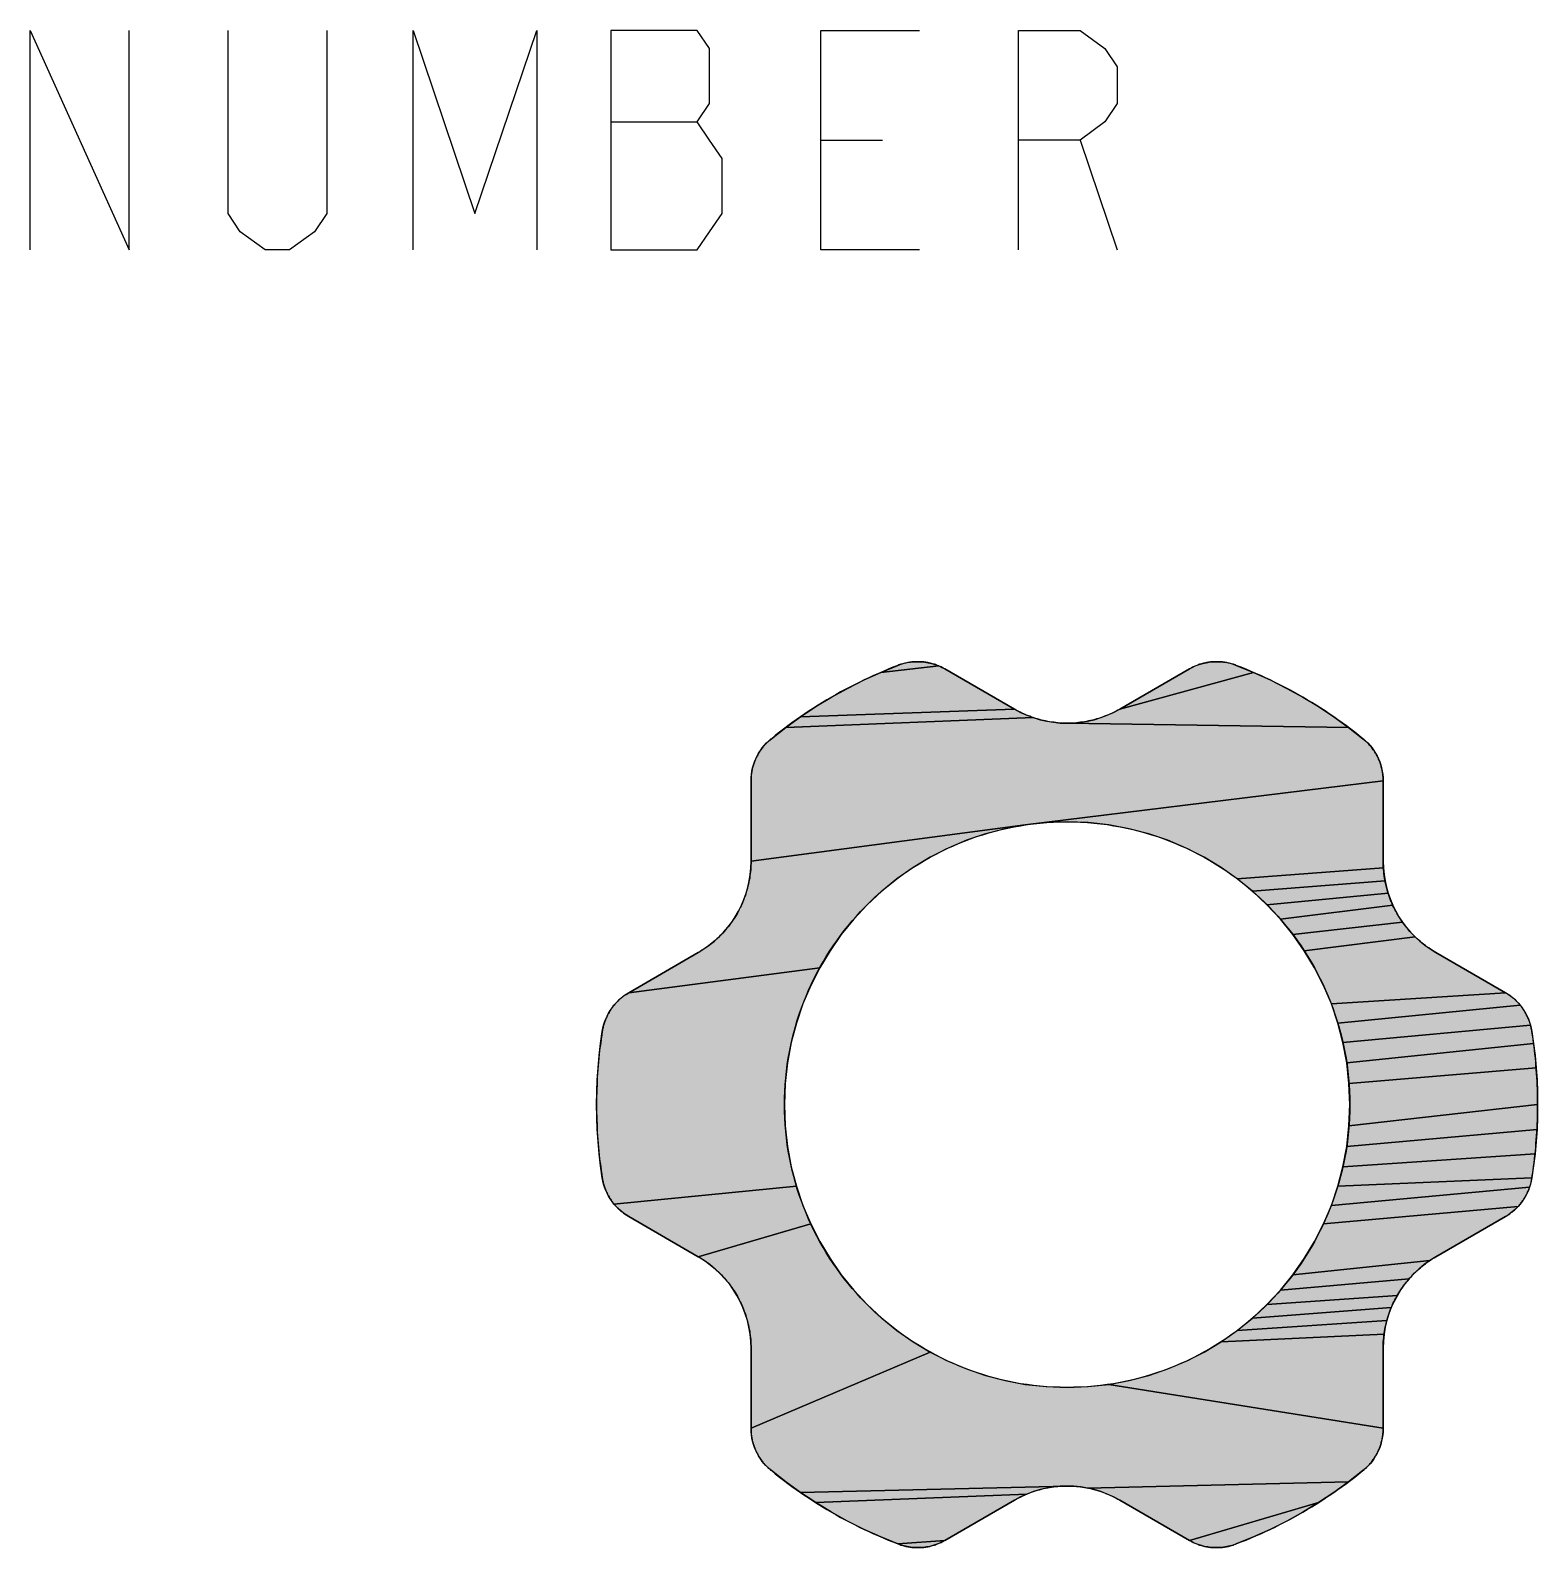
# Model space of a CAD drawing. Header units: millimetres. Extents: x 0 to 297, y 0 to 210.
# Drawn here: x 212.66 to 222.96, y 48.39 to 58.75 of the extents above; entities that cross this region are included whole.
import ezdxf

# ---------------------------------------------------------------- set-up
doc = ezdxf.new("R2010")
doc.units = ezdxf.units.MM
doc.header["$LTSCALE"] = 16.335
doc.layers.get('0').update_dxf_attribs({"linetype": 'CONTINUOUS'})

msp = doc.modelspace()

# ---------------------------------------------------------------- hatches: boundary and pattern name
at = {"linetype": 'CONTINUOUS'}
for points in [[(218.91, 54.389), (219.386, 54.114), (217.924, 54.062), (218.029, 54.131), (218.136, 54.196), (218.245, 54.256), (218.358, 54.313), (218.473, 54.365), (218.87, 54.409), (218.89, 54.399)], [(218.698, 54.437), (218.72, 54.438), (218.742, 54.438), (218.763, 54.436), (218.785, 54.433), (218.807, 54.429), (218.828, 54.424), (218.849, 54.417), (218.87, 54.409), (218.473, 54.365), (218.59, 54.413), (218.611, 54.421), (218.632, 54.427), (218.654, 54.432), (218.676, 54.435)], [(220.771, 54.438), (220.793, 54.437), (220.815, 54.435), (220.837, 54.432), (220.859, 54.427), (220.88, 54.421), (220.901, 54.413), (221.019, 54.365), (220.105, 54.114), (220.582, 54.389), (220.601, 54.399), (220.621, 54.409), (220.642, 54.417), (220.663, 54.424), (220.684, 54.429), (220.706, 54.433), (220.728, 54.436), (220.75, 54.438)], [(221.463, 54.131), (221.567, 54.062), (221.668, 53.989), (219.746, 54.018), (219.792, 54.019), (219.839, 54.024), (219.885, 54.031), (219.93, 54.042), (219.975, 54.056), (220.02, 54.072), (220.063, 54.092), (220.105, 54.114), (221.019, 54.365), (221.133, 54.313), (221.246, 54.256), (221.355, 54.196)], [(219.471, 54.072), (219.516, 54.056), (217.823, 53.989), (217.924, 54.062), (219.386, 54.114), (219.428, 54.092)], [(219.746, 54.018), (221.668, 53.989), (221.767, 53.912), (221.784, 53.898), (221.8, 53.883), (221.815, 53.866), (221.829, 53.849), (221.841, 53.831), (221.853, 53.813), (221.864, 53.794), (221.873, 53.774), (221.882, 53.754), (221.889, 53.733), (221.894, 53.712), (221.899, 53.69), (221.902, 53.668), (221.904, 53.646), (221.905, 53.624), (219.46, 53.323), (217.586, 53.075), (217.586, 53.624), (217.587, 53.646), (217.589, 53.668), (217.592, 53.69), (217.597, 53.712), (217.602, 53.733), (217.61, 53.754), (217.618, 53.774), (217.627, 53.794), (217.638, 53.813), (217.65, 53.831), (217.663, 53.849), (217.677, 53.866), (217.692, 53.883), (217.708, 53.898), (217.725, 53.912), (217.823, 53.989), (219.516, 54.056), (219.561, 54.042), (219.606, 54.031), (219.653, 54.024), (219.699, 54.019)], [(219.746, 53.344), (219.602, 53.339), (219.46, 53.323), (221.905, 53.624), (221.905, 53.075), (221.907, 53.03), (220.908, 52.955), (220.797, 53.033), (220.681, 53.103), (220.56, 53.165), (220.434, 53.218), (220.303, 53.262), (220.169, 53.297), (220.031, 53.323), (219.89, 53.339)], [(218.81, 53.103), (218.694, 53.033), (218.583, 52.955), (218.479, 52.87), (218.38, 52.778), (218.288, 52.68), (218.203, 52.575), (218.126, 52.464), (218.056, 52.348), (216.751, 52.177), (217.226, 52.452), (217.264, 52.476), (217.301, 52.502), (217.336, 52.53), (217.368, 52.559), (217.399, 52.591), (217.428, 52.625), (217.454, 52.66), (217.478, 52.696), (217.5, 52.734), (217.52, 52.774), (217.537, 52.814), (217.552, 52.856), (217.564, 52.898), (217.573, 52.941), (217.58, 52.985), (217.585, 53.03), (217.586, 53.075), (219.46, 53.323), (219.322, 53.297), (219.188, 53.262), (219.058, 53.218), (218.932, 53.165)], [(221.911, 52.985), (221.918, 52.941), (221.013, 52.87), (220.908, 52.955), (221.907, 53.03)], [(221.927, 52.898), (221.939, 52.856), (221.111, 52.778), (221.013, 52.87), (221.918, 52.941)], [(221.954, 52.814), (221.971, 52.774), (221.203, 52.68), (221.111, 52.778), (221.939, 52.856)], [(222.013, 52.696), (222.037, 52.66), (221.288, 52.575), (221.203, 52.68), (221.971, 52.774), (221.991, 52.734)], [(222.092, 52.591), (222.123, 52.559), (221.366, 52.464), (221.288, 52.575), (222.037, 52.66), (222.063, 52.625)], [(222.227, 52.476), (222.265, 52.452), (222.741, 52.177), (221.551, 52.101), (221.497, 52.227), (221.436, 52.348), (221.366, 52.464), (222.123, 52.559), (222.155, 52.53), (222.19, 52.502)], [(217.994, 52.227), (217.941, 52.101), (217.896, 51.97), (217.861, 51.836), (217.835, 51.698), (217.82, 51.557), (217.814, 51.413), (217.82, 51.269), (217.835, 51.127), (217.861, 50.989), (217.896, 50.855), (216.65, 50.734), (216.637, 50.751), (216.624, 50.769), (216.613, 50.788), (216.603, 50.807), (216.594, 50.827), (216.586, 50.848), (216.579, 50.869), (216.574, 50.891), (216.57, 50.913), (216.558, 50.995), (216.548, 51.077), (216.541, 51.16), (216.535, 51.244), (216.532, 51.328), (216.531, 51.413), (216.532, 51.497), (216.535, 51.582), (216.541, 51.665), (216.548, 51.748), (216.558, 51.831), (216.57, 51.913), (216.574, 51.935), (216.579, 51.956), (216.586, 51.977), (216.594, 51.998), (216.603, 52.018), (216.613, 52.037), (216.624, 52.056), (216.637, 52.074), (216.65, 52.092), (216.664, 52.108), (216.68, 52.124), (216.696, 52.139), (216.713, 52.153), (216.732, 52.165), (216.751, 52.177), (218.056, 52.348)], [(222.827, 52.108), (222.841, 52.092), (221.595, 51.97), (221.551, 52.101), (222.741, 52.177), (222.76, 52.165), (222.778, 52.153), (222.795, 52.139), (222.812, 52.124)], [(222.905, 51.977), (222.912, 51.956), (221.63, 51.836), (221.595, 51.97), (222.841, 52.092), (222.855, 52.074), (222.867, 52.056), (222.878, 52.037), (222.888, 52.018), (222.897, 51.998)], [(222.921, 51.913), (222.933, 51.831), (221.656, 51.698), (221.63, 51.836), (222.912, 51.956), (222.917, 51.935)], [(222.943, 51.748), (222.95, 51.665), (221.671, 51.557), (221.656, 51.698), (222.933, 51.831)], [(222.956, 51.582), (222.959, 51.497), (222.96, 51.413), (221.671, 51.269), (221.677, 51.413), (221.671, 51.557), (222.95, 51.665)], [(222.959, 51.328), (222.956, 51.244), (221.656, 51.127), (221.671, 51.269), (222.96, 51.413)], [(222.95, 51.16), (222.943, 51.077), (221.63, 50.989), (221.656, 51.127), (222.956, 51.244)], [(222.933, 50.995), (222.921, 50.913), (221.595, 50.855), (221.63, 50.989), (222.943, 51.077)], [(222.912, 50.869), (222.905, 50.848), (221.551, 50.725), (221.595, 50.855), (222.921, 50.913), (222.917, 50.891)], [(217.896, 50.855), (217.941, 50.725), (217.994, 50.599), (217.226, 50.374), (216.751, 50.648), (216.732, 50.66), (216.713, 50.673), (216.696, 50.687), (216.68, 50.701), (216.664, 50.717), (216.65, 50.734)], [(222.841, 50.734), (222.827, 50.717), (221.497, 50.599), (221.551, 50.725), (222.905, 50.848), (222.897, 50.827), (222.888, 50.807), (222.878, 50.788), (222.867, 50.769), (222.855, 50.751)], [(222.741, 50.648), (222.265, 50.374), (222.224, 50.348), (221.288, 50.25), (221.366, 50.361), (221.436, 50.477), (221.497, 50.599), (222.827, 50.717), (222.812, 50.701), (222.795, 50.687), (222.778, 50.673), (222.76, 50.66)], [(218.056, 50.477), (218.126, 50.361), (218.203, 50.25), (218.288, 50.146), (218.38, 50.047), (218.479, 49.955), (218.583, 49.87), (218.694, 49.793), (218.81, 49.723), (217.586, 49.202), (217.586, 49.75), (217.584, 49.798), (217.58, 49.846), (217.572, 49.892), (217.561, 49.938), (217.547, 49.983), (217.531, 50.027), (217.511, 50.069), (217.489, 50.11), (217.465, 50.15), (217.438, 50.188), (217.408, 50.224), (217.376, 50.258), (217.342, 50.29), (217.305, 50.321), (217.267, 50.348), (217.226, 50.374), (217.994, 50.599)], [(222.115, 50.258), (222.083, 50.224), (221.203, 50.146), (221.288, 50.25), (222.224, 50.348), (222.186, 50.321), (222.149, 50.29)], [(222.026, 50.15), (222.002, 50.11), (221.111, 50.047), (221.203, 50.146), (222.083, 50.224), (222.053, 50.188)], [(221.98, 50.069), (221.96, 50.027), (221.013, 49.955), (221.111, 50.047), (222.002, 50.11)], [(221.944, 49.983), (221.93, 49.938), (220.908, 49.87), (221.013, 49.955), (221.96, 50.027)], [(221.919, 49.892), (221.911, 49.846), (220.797, 49.793), (220.908, 49.87), (221.93, 49.938)], [(221.907, 49.798), (221.905, 49.75), (221.905, 49.202), (220.031, 49.502), (220.169, 49.528), (220.303, 49.563), (220.434, 49.608), (220.56, 49.661), (220.681, 49.723), (220.797, 49.793), (221.911, 49.846)], [(219.746, 49.481), (219.89, 49.487), (220.031, 49.502), (221.905, 49.202), (221.904, 49.179), (221.902, 49.157), (221.899, 49.135), (221.894, 49.114), (221.889, 49.092), (221.882, 49.072), (221.873, 49.051), (221.864, 49.032), (221.853, 49.013), (221.841, 48.994), (221.829, 48.976), (221.815, 48.959), (221.8, 48.943), (221.784, 48.927), (221.767, 48.913), (221.668, 48.836), (219.885, 48.794), (219.839, 48.802), (219.792, 48.806), (219.746, 48.808), (217.924, 48.764), (217.823, 48.836), (217.725, 48.913), (217.708, 48.927), (217.692, 48.943), (217.677, 48.959), (217.663, 48.976), (217.65, 48.994), (217.638, 49.013), (217.627, 49.032), (217.618, 49.051), (217.61, 49.072), (217.602, 49.092), (217.597, 49.114), (217.592, 49.135), (217.589, 49.157), (217.587, 49.179), (217.586, 49.202), (218.81, 49.723), (218.932, 49.661), (219.058, 49.608), (219.188, 49.563), (219.322, 49.528), (219.46, 49.502), (219.602, 49.487)], [(219.885, 48.794), (221.668, 48.836), (221.567, 48.764), (221.463, 48.695), (220.582, 48.436), (220.105, 48.711), (220.063, 48.734), (220.02, 48.753), (219.975, 48.77), (219.93, 48.784)], [(219.516, 48.77), (219.471, 48.753), (218.029, 48.695), (217.924, 48.764), (219.746, 48.808), (219.699, 48.806), (219.653, 48.802), (219.606, 48.794), (219.561, 48.784)], [(219.386, 48.711), (218.91, 48.436), (218.59, 48.412), (218.473, 48.46), (218.358, 48.512), (218.245, 48.569), (218.136, 48.63), (218.029, 48.695), (219.471, 48.753), (219.428, 48.734)], [(221.019, 48.46), (220.901, 48.412), (220.88, 48.405), (220.859, 48.399), (220.837, 48.394), (220.815, 48.39), (220.793, 48.388), (220.771, 48.387), (220.75, 48.387), (220.728, 48.389), (220.706, 48.392), (220.684, 48.396), (220.663, 48.401), (220.642, 48.408), (220.621, 48.416), (220.601, 48.426), (220.582, 48.436), (221.463, 48.695), (221.355, 48.63), (221.246, 48.569), (221.133, 48.512)], [(218.87, 48.416), (218.849, 48.408), (218.828, 48.401), (218.807, 48.396), (218.785, 48.392), (218.763, 48.389), (218.742, 48.387), (218.72, 48.387), (218.698, 48.388), (218.676, 48.39), (218.654, 48.394), (218.632, 48.399), (218.611, 48.405), (218.59, 48.412), (218.91, 48.436), (218.89, 48.426)]]:
    msp.add_hatch(color=7, dxfattribs=at).paths.add_polyline_path(points)

# ---------------------------------------------------------------- linework, layer by layer
at = {"color": 2, "linetype": 'CONTINUOUS'}
for p, q in [((216.628, 58.125), (217.219, 58.125)), ((218.062, 58), (218.484, 58)), ((219.834, 58), (220.087, 57.25))]:
    msp.add_line(p, q, dxfattribs=at)
at = {"color": 7, "linetype": 'CONTINUOUS'}
for p, q in [((219.386, 54.114), (218.91, 54.389)), ((220.582, 54.389), (220.105, 54.114)), ((217.586, 53.624), (217.586, 53.075)), ((221.905, 53.075), (221.905, 53.624)), ((217.226, 52.452), (216.751, 52.177)), ((222.741, 52.177), (222.265, 52.452)), ((216.751, 50.648), (217.226, 50.374)), ((222.265, 50.374), (222.741, 50.648)), ((217.586, 49.75), (217.586, 49.202)), ((221.905, 49.202), (221.905, 49.75)), ((218.91, 48.436), (219.386, 48.711)), ((220.105, 48.711), (220.582, 48.436))]:
    msp.add_line(p, q, dxfattribs=at)
at = {"color": 2, "linetype": 'CONTINUOUS'}
for points in [[(212.662, 57.25), (212.662, 58.75), (213.338, 57.25), (213.338, 58.75)], [(214.687, 58.75), (214.687, 57.5), (214.603, 57.375), (214.434, 57.25), (214.266, 57.25), (214.097, 57.375), (214.013, 57.5), (214.013, 58.75)], [(215.278, 57.25), (215.278, 58.75), (215.7, 57.5), (216.122, 58.75), (216.122, 57.25)], [(216.628, 58.75), (216.628, 57.25), (217.219, 57.25), (217.303, 57.375), (217.388, 57.5), (217.388, 57.875), (217.303, 58), (217.219, 58.125), (217.303, 58.25), (217.303, 58.625), (217.219, 58.75), (216.628, 58.75)], [(218.738, 57.25), (218.062, 57.25), (218.062, 58.75), (218.738, 58.75)], [(219.413, 57.25), (219.413, 58.75), (219.834, 58.75), (220.003, 58.625), (220.087, 58.5), (220.087, 58.25), (220.003, 58.125), (219.834, 58), (219.413, 58)]]:
    msp.add_lwpolyline(points, dxfattribs=at)
at = {"color": 7, "linetype": 'CONTINUOUS'}
for points in [[(218.59, 54.413), (218.556, 54.4), (218.522, 54.386), (218.489, 54.372), (218.456, 54.358), (218.423, 54.343), (218.39, 54.328), (218.358, 54.313), (218.325, 54.297), (218.293, 54.281), (218.261, 54.265), (218.23, 54.248), (218.198, 54.231), (218.167, 54.213), (218.136, 54.196), (218.105, 54.178), (218.074, 54.159), (218.044, 54.14), (218.014, 54.121), (217.984, 54.102), (217.954, 54.082), (217.924, 54.062), (217.895, 54.041), (217.866, 54.021), (217.837, 54), (217.809, 53.978), (217.78, 53.957), (217.752, 53.935), (217.725, 53.912)], [(218.91, 54.389), (219.386, 54.114), (217.924, 54.062), (218.029, 54.131), (218.136, 54.196), (218.245, 54.256), (218.358, 54.313), (218.473, 54.365), (218.87, 54.409), (218.89, 54.399), (218.91, 54.389)], [(218.698, 54.437), (218.72, 54.438), (218.742, 54.438), (218.763, 54.436), (218.785, 54.433), (218.807, 54.429), (218.828, 54.424), (218.849, 54.417), (218.87, 54.409), (218.473, 54.365), (218.59, 54.413), (218.611, 54.421), (218.632, 54.427), (218.654, 54.432), (218.676, 54.435), (218.698, 54.437)], [(218.91, 54.389), (218.904, 54.392), (218.898, 54.396), (218.891, 54.399), (218.885, 54.402), (218.879, 54.405), (218.872, 54.408), (218.866, 54.41), (218.859, 54.413), (218.853, 54.415), (218.847, 54.418), (218.84, 54.42), (218.833, 54.422), (218.827, 54.424), (218.82, 54.426), (218.813, 54.428), (218.807, 54.429), (218.8, 54.431), (218.793, 54.432), (218.787, 54.433), (218.78, 54.434), (218.773, 54.435), (218.766, 54.436), (218.759, 54.437), (218.753, 54.437), (218.746, 54.438), (218.739, 54.438), (218.732, 54.438), (218.725, 54.438), (218.718, 54.438), (218.711, 54.438), (218.705, 54.438), (218.698, 54.437), (218.691, 54.437), (218.684, 54.436), (218.677, 54.435), (218.67, 54.434), (218.663, 54.433), (218.657, 54.432), (218.65, 54.431), (218.643, 54.429), (218.636, 54.428), (218.63, 54.426), (218.623, 54.424), (218.616, 54.422), (218.61, 54.42), (218.603, 54.418), (218.596, 54.416), (218.59, 54.413)], [(220.771, 54.438), (220.793, 54.437), (220.815, 54.435), (220.837, 54.432), (220.859, 54.427), (220.88, 54.421), (220.901, 54.413), (221.019, 54.365), (220.105, 54.114), (220.582, 54.389), (220.601, 54.399), (220.621, 54.409), (220.642, 54.417), (220.663, 54.424), (220.684, 54.429), (220.706, 54.433), (220.728, 54.436), (220.75, 54.438), (220.771, 54.438)], [(220.901, 54.413), (220.895, 54.416), (220.888, 54.418), (220.882, 54.42), (220.875, 54.422), (220.868, 54.424), (220.861, 54.426), (220.855, 54.428), (220.848, 54.429), (220.841, 54.431), (220.834, 54.432), (220.828, 54.433), (220.821, 54.434), (220.814, 54.435), (220.807, 54.436), (220.8, 54.437), (220.793, 54.437), (220.787, 54.438), (220.78, 54.438), (220.773, 54.438), (220.766, 54.438), (220.759, 54.438), (220.752, 54.438), (220.745, 54.438), (220.739, 54.437), (220.732, 54.437), (220.725, 54.436), (220.718, 54.435), (220.711, 54.434), (220.705, 54.433), (220.698, 54.432), (220.691, 54.431), (220.684, 54.429), (220.678, 54.428), (220.671, 54.426), (220.664, 54.424), (220.658, 54.422), (220.651, 54.42), (220.645, 54.418), (220.638, 54.415), (220.632, 54.413), (220.625, 54.41), (220.619, 54.408), (220.613, 54.405), (220.606, 54.402), (220.6, 54.399), (220.594, 54.396), (220.588, 54.392), (220.582, 54.389)], [(221.767, 53.912), (221.739, 53.935), (221.711, 53.957), (221.683, 53.978), (221.654, 54), (221.625, 54.021), (221.596, 54.041), (221.567, 54.062), (221.537, 54.082), (221.508, 54.102), (221.478, 54.121), (221.447, 54.14), (221.417, 54.159), (221.386, 54.178), (221.355, 54.196), (221.324, 54.213), (221.293, 54.231), (221.262, 54.248), (221.23, 54.265), (221.198, 54.281), (221.166, 54.297), (221.133, 54.313), (221.101, 54.328), (221.068, 54.343), (221.035, 54.358), (221.002, 54.372), (220.969, 54.386), (220.935, 54.4), (220.901, 54.413)], [(221.463, 54.131), (221.567, 54.062), (221.668, 53.989), (219.746, 54.018), (219.792, 54.019), (219.839, 54.024), (219.885, 54.031), (219.93, 54.042), (219.975, 54.056), (220.02, 54.072), (220.063, 54.092), (220.105, 54.114), (221.019, 54.365), (221.133, 54.313), (221.246, 54.256), (221.355, 54.196), (221.463, 54.131)], [(219.471, 54.072), (219.516, 54.056), (217.823, 53.989), (217.924, 54.062), (219.386, 54.114), (219.428, 54.092), (219.471, 54.072)], [(220.105, 54.114), (220.093, 54.107), (220.08, 54.1), (220.067, 54.094), (220.054, 54.087), (220.041, 54.081), (220.028, 54.076), (220.015, 54.07), (220.001, 54.065), (219.988, 54.06), (219.975, 54.055), (219.961, 54.051), (219.947, 54.047), (219.934, 54.043), (219.92, 54.039), (219.906, 54.036), (219.892, 54.033), (219.879, 54.03), (219.865, 54.028), (219.851, 54.026), (219.837, 54.024), (219.823, 54.022), (219.809, 54.021), (219.795, 54.019), (219.781, 54.019), (219.767, 54.018), (219.753, 54.018), (219.739, 54.018), (219.724, 54.018), (219.71, 54.019), (219.696, 54.019), (219.682, 54.021), (219.668, 54.022), (219.654, 54.024), (219.64, 54.026), (219.626, 54.028), (219.613, 54.03), (219.599, 54.033), (219.585, 54.036), (219.571, 54.039), (219.557, 54.043), (219.544, 54.047), (219.53, 54.051), (219.517, 54.055), (219.503, 54.06), (219.49, 54.065), (219.476, 54.07), (219.463, 54.076), (219.45, 54.081), (219.437, 54.087), (219.424, 54.094), (219.411, 54.1), (219.398, 54.107), (219.386, 54.114)], [(219.746, 54.018), (221.668, 53.989), (221.767, 53.912), (221.784, 53.898), (221.8, 53.883), (221.815, 53.866), (221.829, 53.849), (221.841, 53.831), (221.853, 53.813), (221.864, 53.794), (221.873, 53.774), (221.882, 53.754), (221.889, 53.733), (221.894, 53.712), (221.899, 53.69), (221.902, 53.668), (221.904, 53.646), (221.905, 53.624), (219.46, 53.323), (217.586, 53.075), (217.586, 53.624), (217.587, 53.646), (217.589, 53.668), (217.592, 53.69), (217.597, 53.712), (217.602, 53.733), (217.61, 53.754), (217.618, 53.774), (217.627, 53.794), (217.638, 53.813), (217.65, 53.831), (217.663, 53.849), (217.677, 53.866), (217.692, 53.883), (217.708, 53.898), (217.725, 53.912), (217.823, 53.989), (219.516, 54.056), (219.561, 54.042), (219.606, 54.031), (219.653, 54.024), (219.699, 54.019), (219.746, 54.018)], [(217.725, 53.912), (217.719, 53.908), (217.714, 53.903), (217.709, 53.899), (217.704, 53.894), (217.698, 53.889), (217.694, 53.884), (217.689, 53.88), (217.684, 53.874), (217.679, 53.869), (217.675, 53.864), (217.67, 53.859), (217.666, 53.854), (217.662, 53.848), (217.658, 53.843), (217.654, 53.837), (217.65, 53.831), (217.646, 53.826), (217.642, 53.82), (217.639, 53.814), (217.635, 53.808), (217.632, 53.802), (217.629, 53.796), (217.626, 53.79), (217.622, 53.784), (217.62, 53.778), (217.617, 53.772), (217.614, 53.765), (217.612, 53.759), (217.609, 53.753), (217.607, 53.746), (217.605, 53.74), (217.602, 53.733), (217.601, 53.727), (217.599, 53.72), (217.597, 53.713), (217.595, 53.707), (217.594, 53.7), (217.592, 53.693), (217.591, 53.686), (217.59, 53.679), (217.589, 53.673), (217.588, 53.666), (217.588, 53.659), (217.587, 53.652), (217.587, 53.645), (217.586, 53.638), (217.586, 53.631), (217.586, 53.624)], [(221.905, 53.624), (221.905, 53.631), (221.905, 53.638), (221.905, 53.645), (221.904, 53.652), (221.903, 53.659), (221.903, 53.666), (221.902, 53.673), (221.901, 53.679), (221.9, 53.686), (221.899, 53.693), (221.897, 53.7), (221.896, 53.707), (221.894, 53.713), (221.892, 53.72), (221.891, 53.727), (221.889, 53.733), (221.887, 53.74), (221.884, 53.746), (221.882, 53.753), (221.88, 53.759), (221.877, 53.765), (221.874, 53.772), (221.872, 53.778), (221.869, 53.784), (221.866, 53.79), (221.862, 53.796), (221.859, 53.802), (221.856, 53.808), (221.852, 53.814), (221.849, 53.82), (221.845, 53.826), (221.841, 53.831), (221.837, 53.837), (221.833, 53.843), (221.829, 53.848), (221.825, 53.854), (221.821, 53.859), (221.816, 53.864), (221.812, 53.869), (221.807, 53.874), (221.803, 53.88), (221.798, 53.884), (221.793, 53.889), (221.788, 53.894), (221.783, 53.899), (221.777, 53.903), (221.772, 53.908), (221.767, 53.912)], [(219.746, 53.344), (219.602, 53.339), (219.46, 53.323), (221.905, 53.624), (221.905, 53.075), (221.907, 53.03), (220.908, 52.955), (220.797, 53.033), (220.681, 53.103), (220.56, 53.165), (220.434, 53.218), (220.303, 53.262), (220.169, 53.297), (220.031, 53.323), (219.89, 53.339), (219.746, 53.344)], [(218.81, 53.103), (218.694, 53.033), (218.583, 52.955), (218.479, 52.87), (218.38, 52.778), (218.288, 52.68), (218.203, 52.575), (218.126, 52.464), (218.056, 52.348), (216.751, 52.177), (217.226, 52.452), (217.264, 52.476), (217.301, 52.502), (217.336, 52.53), (217.368, 52.559), (217.399, 52.591), (217.428, 52.625), (217.454, 52.66), (217.478, 52.696), (217.5, 52.734), (217.52, 52.774), (217.537, 52.814), (217.552, 52.856), (217.564, 52.898), (217.573, 52.941), (217.58, 52.985), (217.585, 53.03), (217.586, 53.075), (219.46, 53.323), (219.322, 53.297), (219.188, 53.262), (219.058, 53.218), (218.932, 53.165), (218.81, 53.103)], [(217.814, 51.413), (217.815, 51.459), (217.816, 51.505), (217.819, 51.551), (217.823, 51.596), (217.828, 51.641), (217.834, 51.686), (217.84, 51.73), (217.848, 51.774), (217.857, 51.818), (217.867, 51.862), (217.878, 51.905), (217.889, 51.947), (217.902, 51.99), (217.916, 52.031), (217.93, 52.073), (217.946, 52.114), (217.962, 52.154), (217.979, 52.194), (217.997, 52.234), (218.016, 52.273), (218.036, 52.312), (218.057, 52.35), (218.078, 52.387), (218.1, 52.424), (218.123, 52.461), (218.147, 52.497), (218.172, 52.532), (218.197, 52.567), (218.223, 52.601), (218.25, 52.635), (218.278, 52.668), (218.306, 52.7), (218.335, 52.732), (218.365, 52.763), (218.395, 52.793), (218.426, 52.823), (218.458, 52.852), (218.49, 52.88), (218.523, 52.908), (218.557, 52.935), (218.591, 52.961), (218.626, 52.987), (218.661, 53.011), (218.697, 53.035), (218.734, 53.058), (218.771, 53.08), (218.809, 53.102), (218.847, 53.122), (218.885, 53.142), (218.924, 53.161), (218.964, 53.179), (219.004, 53.196), (219.045, 53.213), (219.086, 53.228), (219.127, 53.243), (219.169, 53.256), (219.211, 53.269), (219.254, 53.281), (219.297, 53.292), (219.34, 53.301), (219.384, 53.31), (219.428, 53.318), (219.472, 53.325), (219.517, 53.331), (219.562, 53.335), (219.608, 53.339), (219.653, 53.342), (219.699, 53.344), (219.746, 53.344)], [(219.746, 53.344), (219.792, 53.344), (219.838, 53.342), (219.884, 53.339), (219.929, 53.335), (219.974, 53.331), (220.019, 53.325), (220.063, 53.318), (220.107, 53.31), (220.151, 53.301), (220.195, 53.292), (220.238, 53.281), (220.28, 53.269), (220.323, 53.256), (220.364, 53.243), (220.406, 53.228), (220.447, 53.213), (220.487, 53.196), (220.527, 53.179), (220.567, 53.161), (220.606, 53.142), (220.645, 53.122), (220.683, 53.102), (220.72, 53.08), (220.757, 53.058), (220.794, 53.035), (220.83, 53.011), (220.865, 52.987), (220.9, 52.961), (220.934, 52.935), (220.968, 52.908), (221.001, 52.88), (221.033, 52.852), (221.065, 52.823), (221.096, 52.793), (221.126, 52.763), (221.156, 52.732), (221.185, 52.7), (221.213, 52.668), (221.241, 52.635), (221.268, 52.601), (221.294, 52.567), (221.319, 52.532), (221.344, 52.497), (221.368, 52.461), (221.391, 52.424), (221.413, 52.387), (221.435, 52.35), (221.455, 52.312), (221.475, 52.273), (221.494, 52.234), (221.512, 52.194), (221.529, 52.154), (221.546, 52.114), (221.561, 52.073), (221.575, 52.031), (221.589, 51.99), (221.602, 51.947), (221.614, 51.905), (221.624, 51.862), (221.634, 51.818), (221.643, 51.774), (221.651, 51.73), (221.658, 51.686), (221.663, 51.641), (221.668, 51.596), (221.672, 51.551), (221.675, 51.505), (221.676, 51.459), (221.677, 51.413)], [(217.586, 53.075), (217.586, 53.061), (217.585, 53.046), (217.585, 53.032), (217.584, 53.017), (217.582, 53.003), (217.581, 52.989), (217.579, 52.975), (217.577, 52.96), (217.574, 52.946), (217.572, 52.932), (217.569, 52.918), (217.565, 52.905), (217.562, 52.891), (217.558, 52.877), (217.554, 52.864), (217.55, 52.85), (217.545, 52.837), (217.54, 52.823), (217.535, 52.81), (217.53, 52.797), (217.525, 52.784), (217.519, 52.771), (217.513, 52.759), (217.506, 52.746), (217.5, 52.734), (217.493, 52.721), (217.486, 52.709), (217.479, 52.697), (217.471, 52.685), (217.463, 52.673), (217.455, 52.662), (217.447, 52.65), (217.439, 52.639), (217.43, 52.628), (217.421, 52.617), (217.412, 52.606), (217.403, 52.596), (217.393, 52.585), (217.384, 52.575), (217.374, 52.565), (217.364, 52.555), (217.353, 52.545), (217.343, 52.536), (217.332, 52.526), (217.321, 52.517), (217.31, 52.508), (217.298, 52.5), (217.287, 52.491), (217.275, 52.483), (217.263, 52.475), (217.251, 52.467), (217.238, 52.459), (217.226, 52.452)], [(222.265, 52.452), (222.253, 52.459), (222.24, 52.467), (222.228, 52.475), (222.216, 52.483), (222.204, 52.491), (222.193, 52.5), (222.181, 52.508), (222.17, 52.517), (222.159, 52.526), (222.149, 52.536), (222.138, 52.545), (222.128, 52.555), (222.117, 52.565), (222.107, 52.575), (222.098, 52.585), (222.088, 52.596), (222.079, 52.606), (222.07, 52.617), (222.061, 52.628), (222.052, 52.639), (222.044, 52.65), (222.036, 52.662), (222.028, 52.673), (222.02, 52.685), (222.012, 52.697), (222.005, 52.709), (221.998, 52.721), (221.991, 52.734), (221.985, 52.746), (221.978, 52.759), (221.972, 52.771), (221.967, 52.784), (221.961, 52.797), (221.956, 52.81), (221.951, 52.823), (221.946, 52.837), (221.941, 52.85), (221.937, 52.864), (221.933, 52.877), (221.929, 52.891), (221.926, 52.905), (221.922, 52.918), (221.919, 52.932), (221.917, 52.946), (221.914, 52.96), (221.912, 52.975), (221.91, 52.989), (221.909, 53.003), (221.907, 53.017), (221.906, 53.032), (221.906, 53.046), (221.905, 53.061), (221.905, 53.075)], [(221.911, 52.985), (221.918, 52.941), (221.013, 52.87), (220.908, 52.955), (221.907, 53.03), (221.911, 52.985)], [(221.927, 52.898), (221.939, 52.856), (221.111, 52.778), (221.013, 52.87), (221.918, 52.941), (221.927, 52.898)], [(221.954, 52.814), (221.971, 52.774), (221.203, 52.68), (221.111, 52.778), (221.939, 52.856), (221.954, 52.814)], [(222.013, 52.696), (222.037, 52.66), (221.288, 52.575), (221.203, 52.68), (221.971, 52.774), (221.991, 52.734), (222.013, 52.696)], [(222.092, 52.591), (222.123, 52.559), (221.366, 52.464), (221.288, 52.575), (222.037, 52.66), (222.063, 52.625), (222.092, 52.591)], [(222.227, 52.476), (222.265, 52.452), (222.741, 52.177), (221.551, 52.101), (221.497, 52.227), (221.436, 52.348), (221.366, 52.464), (222.123, 52.559), (222.155, 52.53), (222.19, 52.502), (222.227, 52.476)], [(217.994, 52.227), (217.941, 52.101), (217.896, 51.97), (217.861, 51.836), (217.835, 51.698), (217.82, 51.557), (217.814, 51.413), (217.82, 51.269), (217.835, 51.127), (217.861, 50.989), (217.896, 50.855), (216.65, 50.734), (216.637, 50.751), (216.624, 50.769), (216.613, 50.788), (216.603, 50.807), (216.594, 50.827), (216.586, 50.848), (216.579, 50.869), (216.574, 50.891), (216.57, 50.913), (216.558, 50.995), (216.548, 51.077), (216.541, 51.16), (216.535, 51.244), (216.532, 51.328), (216.531, 51.413), (216.532, 51.497), (216.535, 51.582), (216.541, 51.665), (216.548, 51.748), (216.558, 51.831), (216.57, 51.913), (216.574, 51.935), (216.579, 51.956), (216.586, 51.977), (216.594, 51.998), (216.603, 52.018), (216.613, 52.037), (216.624, 52.056), (216.637, 52.074), (216.65, 52.092), (216.664, 52.108), (216.68, 52.124), (216.696, 52.139), (216.713, 52.153), (216.732, 52.165), (216.751, 52.177), (218.056, 52.348), (217.994, 52.227)], [(216.751, 52.177), (216.745, 52.174), (216.739, 52.17), (216.733, 52.166), (216.727, 52.162), (216.721, 52.158), (216.716, 52.154), (216.71, 52.15), (216.705, 52.146), (216.699, 52.141), (216.694, 52.137), (216.689, 52.132), (216.684, 52.128), (216.679, 52.123), (216.674, 52.118), (216.669, 52.113), (216.664, 52.108), (216.66, 52.103), (216.655, 52.098), (216.651, 52.093), (216.647, 52.087), (216.642, 52.082), (216.638, 52.077), (216.634, 52.071), (216.63, 52.065), (216.626, 52.06), (216.623, 52.054), (216.619, 52.048), (216.616, 52.042), (216.612, 52.036), (216.609, 52.03), (216.606, 52.024), (216.603, 52.018), (216.6, 52.012), (216.597, 52.006), (216.594, 51.999), (216.592, 51.993), (216.589, 51.986), (216.587, 51.98), (216.585, 51.973), (216.582, 51.967), (216.58, 51.96), (216.579, 51.954), (216.577, 51.947), (216.575, 51.94), (216.574, 51.933), (216.572, 51.927), (216.571, 51.92), (216.57, 51.913)], [(222.827, 52.108), (222.841, 52.092), (221.595, 51.97), (221.551, 52.101), (222.741, 52.177), (222.76, 52.165), (222.778, 52.153), (222.795, 52.139), (222.812, 52.124), (222.827, 52.108)], [(222.921, 51.913), (222.92, 51.92), (222.919, 51.927), (222.917, 51.933), (222.916, 51.94), (222.914, 51.947), (222.913, 51.954), (222.911, 51.96), (222.909, 51.967), (222.907, 51.973), (222.904, 51.98), (222.902, 51.986), (222.9, 51.993), (222.897, 51.999), (222.894, 52.006), (222.891, 52.012), (222.888, 52.018), (222.885, 52.024), (222.882, 52.03), (222.879, 52.036), (222.876, 52.042), (222.872, 52.048), (222.869, 52.054), (222.865, 52.06), (222.861, 52.065), (222.857, 52.071), (222.853, 52.077), (222.849, 52.082), (222.845, 52.087), (222.84, 52.093), (222.836, 52.098), (222.832, 52.103), (222.827, 52.108), (222.822, 52.113), (222.817, 52.118), (222.813, 52.123), (222.808, 52.128), (222.802, 52.132), (222.797, 52.137), (222.792, 52.141), (222.787, 52.146), (222.781, 52.15), (222.776, 52.154), (222.77, 52.158), (222.764, 52.162), (222.759, 52.166), (222.753, 52.17), (222.747, 52.174), (222.741, 52.177)], [(222.905, 51.977), (222.912, 51.956), (221.63, 51.836), (221.595, 51.97), (222.841, 52.092), (222.855, 52.074), (222.867, 52.056), (222.878, 52.037), (222.888, 52.018), (222.897, 51.998), (222.905, 51.977)], [(222.921, 51.913), (222.933, 51.831), (221.656, 51.698), (221.63, 51.836), (222.912, 51.956), (222.917, 51.935), (222.921, 51.913)], [(216.57, 51.913), (216.566, 51.887), (216.562, 51.861), (216.559, 51.835), (216.555, 51.809), (216.552, 51.783), (216.549, 51.757), (216.547, 51.731), (216.544, 51.705), (216.542, 51.679), (216.54, 51.652), (216.538, 51.626), (216.536, 51.599), (216.535, 51.573), (216.534, 51.546), (216.533, 51.52), (216.532, 51.493), (216.531, 51.466), (216.531, 51.44), (216.531, 51.413)], [(222.943, 51.748), (222.95, 51.665), (221.671, 51.557), (221.656, 51.698), (222.933, 51.831), (222.943, 51.748)], [(222.96, 51.413), (222.96, 51.44), (222.96, 51.466), (222.959, 51.493), (222.959, 51.52), (222.958, 51.546), (222.956, 51.573), (222.955, 51.599), (222.953, 51.626), (222.951, 51.652), (222.949, 51.679), (222.947, 51.705), (222.945, 51.731), (222.942, 51.757), (222.939, 51.783), (222.936, 51.809), (222.932, 51.835), (222.929, 51.861), (222.925, 51.887), (222.921, 51.913)], [(222.956, 51.582), (222.959, 51.497), (222.96, 51.413), (221.671, 51.269), (221.677, 51.413), (221.671, 51.557), (222.95, 51.665), (222.956, 51.582)], [(216.531, 51.413), (216.531, 51.386), (216.531, 51.359), (216.532, 51.332), (216.533, 51.306), (216.534, 51.279), (216.535, 51.253), (216.536, 51.226), (216.538, 51.2), (216.54, 51.173), (216.542, 51.147), (216.544, 51.121), (216.547, 51.094), (216.549, 51.068), (216.552, 51.042), (216.555, 51.016), (216.559, 50.99), (216.562, 50.964), (216.566, 50.939), (216.57, 50.913)], [(219.746, 49.481), (219.699, 49.482), (219.653, 49.484), (219.608, 49.486), (219.562, 49.49), (219.517, 49.495), (219.472, 49.501), (219.428, 49.507), (219.384, 49.515), (219.34, 49.524), (219.297, 49.534), (219.254, 49.545), (219.211, 49.556), (219.169, 49.569), (219.127, 49.583), (219.086, 49.597), (219.045, 49.613), (219.004, 49.629), (218.964, 49.646), (218.924, 49.664), (218.885, 49.683), (218.847, 49.703), (218.809, 49.724), (218.771, 49.745), (218.734, 49.767), (218.697, 49.79), (218.661, 49.814), (218.626, 49.839), (218.591, 49.864), (218.557, 49.89), (218.523, 49.917), (218.49, 49.945), (218.458, 49.973), (218.426, 50.002), (218.395, 50.032), (218.365, 50.062), (218.335, 50.093), (218.306, 50.125), (218.278, 50.157), (218.25, 50.19), (218.223, 50.224), (218.197, 50.258), (218.172, 50.293), (218.147, 50.328), (218.123, 50.364), (218.1, 50.401), (218.078, 50.438), (218.057, 50.476), (218.036, 50.514), (218.016, 50.552), (217.997, 50.591), (217.979, 50.631), (217.962, 50.671), (217.946, 50.712), (217.93, 50.753), (217.916, 50.794), (217.902, 50.836), (217.889, 50.878), (217.878, 50.921), (217.867, 50.964), (217.857, 51.007), (217.848, 51.051), (217.84, 51.095), (217.834, 51.139), (217.828, 51.184), (217.823, 51.229), (217.819, 51.275), (217.816, 51.32), (217.815, 51.366), (217.814, 51.413)], [(221.677, 51.413), (221.676, 51.366), (221.675, 51.32), (221.672, 51.275), (221.668, 51.229), (221.663, 51.184), (221.658, 51.139), (221.651, 51.095), (221.643, 51.051), (221.634, 51.007), (221.624, 50.964), (221.614, 50.921), (221.602, 50.878), (221.589, 50.836), (221.575, 50.794), (221.561, 50.753), (221.546, 50.712), (221.529, 50.671), (221.512, 50.631), (221.494, 50.591), (221.475, 50.552), (221.455, 50.514), (221.435, 50.476), (221.413, 50.438), (221.391, 50.401), (221.368, 50.364), (221.344, 50.328), (221.319, 50.293), (221.294, 50.258), (221.268, 50.224), (221.241, 50.19), (221.213, 50.157), (221.185, 50.125), (221.156, 50.093), (221.126, 50.062), (221.096, 50.032), (221.065, 50.002), (221.033, 49.973), (221.001, 49.945), (220.968, 49.917), (220.934, 49.89), (220.9, 49.864), (220.865, 49.839), (220.83, 49.814), (220.794, 49.79), (220.757, 49.767), (220.72, 49.745), (220.683, 49.724), (220.645, 49.703), (220.606, 49.683), (220.567, 49.664), (220.527, 49.646), (220.487, 49.629), (220.447, 49.613), (220.406, 49.597), (220.364, 49.583), (220.323, 49.569), (220.28, 49.556), (220.238, 49.545), (220.195, 49.534), (220.151, 49.524), (220.107, 49.515), (220.063, 49.507), (220.019, 49.501), (219.974, 49.495), (219.929, 49.49), (219.884, 49.486), (219.838, 49.484), (219.792, 49.482), (219.746, 49.481)], [(222.959, 51.328), (222.956, 51.244), (221.656, 51.127), (221.671, 51.269), (222.96, 51.413), (222.959, 51.328)], [(222.921, 50.913), (222.925, 50.939), (222.929, 50.964), (222.932, 50.99), (222.936, 51.016), (222.939, 51.042), (222.942, 51.068), (222.945, 51.094), (222.947, 51.121), (222.949, 51.147), (222.951, 51.173), (222.953, 51.2), (222.955, 51.226), (222.956, 51.253), (222.958, 51.279), (222.959, 51.306), (222.959, 51.332), (222.96, 51.359), (222.96, 51.386), (222.96, 51.413)], [(222.95, 51.16), (222.943, 51.077), (221.63, 50.989), (221.656, 51.127), (222.956, 51.244), (222.95, 51.16)], [(222.933, 50.995), (222.921, 50.913), (221.595, 50.855), (221.63, 50.989), (222.943, 51.077), (222.933, 50.995)], [(216.57, 50.913), (216.571, 50.906), (216.572, 50.899), (216.574, 50.892), (216.575, 50.885), (216.577, 50.879), (216.579, 50.872), (216.58, 50.865), (216.582, 50.859), (216.585, 50.852), (216.587, 50.845), (216.589, 50.839), (216.592, 50.833), (216.594, 50.826), (216.597, 50.82), (216.6, 50.814), (216.603, 50.807), (216.606, 50.801), (216.609, 50.795), (216.612, 50.789), (216.616, 50.783), (216.619, 50.777), (216.623, 50.771), (216.626, 50.766), (216.63, 50.76), (216.634, 50.754), (216.638, 50.749), (216.642, 50.743), (216.647, 50.738), (216.651, 50.733), (216.655, 50.727), (216.66, 50.722), (216.664, 50.717), (216.669, 50.712), (216.674, 50.707), (216.679, 50.702), (216.684, 50.698), (216.689, 50.693), (216.694, 50.688), (216.699, 50.684), (216.705, 50.68), (216.71, 50.675), (216.716, 50.671), (216.721, 50.667), (216.727, 50.663), (216.733, 50.659), (216.739, 50.655), (216.745, 50.652), (216.751, 50.648)], [(222.912, 50.869), (222.905, 50.848), (221.551, 50.725), (221.595, 50.855), (222.921, 50.913), (222.917, 50.891), (222.912, 50.869)], [(222.741, 50.648), (222.747, 50.652), (222.752, 50.655), (222.758, 50.659), (222.764, 50.663), (222.77, 50.667), (222.775, 50.671), (222.78, 50.675), (222.786, 50.679), (222.791, 50.683), (222.796, 50.687), (222.801, 50.692), (222.806, 50.696), (222.811, 50.701), (222.816, 50.706), (222.821, 50.711), (222.825, 50.715), (222.83, 50.72), (222.834, 50.725), (222.839, 50.731), (222.843, 50.736), (222.847, 50.741), (222.851, 50.746), (222.855, 50.752), (222.859, 50.757), (222.863, 50.763), (222.867, 50.768), (222.87, 50.774), (222.874, 50.78), (222.877, 50.786), (222.88, 50.791), (222.883, 50.797), (222.886, 50.803), (222.889, 50.809), (222.892, 50.815), (222.895, 50.822), (222.898, 50.828), (222.9, 50.834), (222.903, 50.84), (222.905, 50.847), (222.907, 50.853), (222.909, 50.86), (222.911, 50.866), (222.913, 50.873), (222.915, 50.879), (222.916, 50.886), (222.918, 50.893), (222.919, 50.899), (222.92, 50.906), (222.921, 50.913)], [(217.896, 50.855), (217.941, 50.725), (217.994, 50.599), (217.226, 50.374), (216.751, 50.648), (216.732, 50.66), (216.713, 50.673), (216.696, 50.687), (216.68, 50.701), (216.664, 50.717), (216.65, 50.734), (217.896, 50.855)], [(222.841, 50.734), (222.827, 50.717), (221.497, 50.599), (221.551, 50.725), (222.905, 50.848), (222.897, 50.827), (222.888, 50.807), (222.878, 50.788), (222.867, 50.769), (222.855, 50.751), (222.841, 50.734)], [(222.741, 50.648), (222.265, 50.374), (222.224, 50.348), (221.288, 50.25), (221.366, 50.361), (221.436, 50.477), (221.497, 50.599), (222.827, 50.717), (222.812, 50.701), (222.795, 50.687), (222.778, 50.673), (222.76, 50.66), (222.741, 50.648)], [(218.056, 50.477), (218.126, 50.361), (218.203, 50.25), (218.288, 50.146), (218.38, 50.047), (218.479, 49.955), (218.583, 49.87), (218.694, 49.793), (218.81, 49.723), (217.586, 49.202), (217.586, 49.75), (217.584, 49.798), (217.58, 49.846), (217.572, 49.892), (217.561, 49.938), (217.547, 49.983), (217.531, 50.027), (217.511, 50.069), (217.489, 50.11), (217.465, 50.15), (217.438, 50.188), (217.408, 50.224), (217.376, 50.258), (217.342, 50.29), (217.305, 50.321), (217.267, 50.348), (217.226, 50.374), (217.994, 50.599), (218.056, 50.477)], [(217.226, 50.374), (217.238, 50.366), (217.251, 50.359), (217.263, 50.351), (217.275, 50.343), (217.287, 50.334), (217.298, 50.326), (217.31, 50.317), (217.321, 50.308), (217.332, 50.299), (217.343, 50.29), (217.353, 50.28), (217.364, 50.271), (217.374, 50.261), (217.384, 50.251), (217.393, 50.24), (217.403, 50.23), (217.412, 50.219), (217.421, 50.208), (217.43, 50.197), (217.439, 50.186), (217.447, 50.175), (217.455, 50.164), (217.463, 50.152), (217.471, 50.14), (217.479, 50.128), (217.486, 50.116), (217.493, 50.104), (217.5, 50.092), (217.506, 50.079), (217.513, 50.067), (217.519, 50.054), (217.525, 50.041), (217.53, 50.028), (217.535, 50.015), (217.54, 50.002), (217.545, 49.989), (217.55, 49.975), (217.554, 49.962), (217.558, 49.948), (217.562, 49.935), (217.565, 49.921), (217.569, 49.907), (217.572, 49.893), (217.574, 49.879), (217.577, 49.865), (217.579, 49.851), (217.581, 49.837), (217.582, 49.822), (217.584, 49.808), (217.585, 49.794), (217.585, 49.779), (217.586, 49.765), (217.586, 49.75)], [(221.905, 49.75), (221.905, 49.765), (221.906, 49.779), (221.906, 49.794), (221.907, 49.808), (221.909, 49.822), (221.91, 49.837), (221.912, 49.851), (221.914, 49.865), (221.917, 49.879), (221.919, 49.893), (221.922, 49.907), (221.926, 49.921), (221.929, 49.935), (221.933, 49.948), (221.937, 49.962), (221.941, 49.975), (221.946, 49.989), (221.951, 50.002), (221.956, 50.015), (221.961, 50.028), (221.967, 50.041), (221.972, 50.054), (221.978, 50.067), (221.985, 50.079), (221.991, 50.092), (221.998, 50.104), (222.005, 50.116), (222.012, 50.128), (222.02, 50.14), (222.028, 50.152), (222.036, 50.164), (222.044, 50.175), (222.052, 50.186), (222.061, 50.197), (222.07, 50.208), (222.079, 50.219), (222.088, 50.23), (222.098, 50.24), (222.107, 50.251), (222.117, 50.261), (222.128, 50.271), (222.138, 50.28), (222.149, 50.29), (222.159, 50.299), (222.17, 50.308), (222.181, 50.317), (222.193, 50.326), (222.204, 50.334), (222.216, 50.343), (222.228, 50.351), (222.24, 50.359), (222.253, 50.366), (222.265, 50.374)], [(222.115, 50.258), (222.083, 50.224), (221.203, 50.146), (221.288, 50.25), (222.224, 50.348), (222.186, 50.321), (222.149, 50.29), (222.115, 50.258)], [(222.026, 50.15), (222.002, 50.11), (221.111, 50.047), (221.203, 50.146), (222.083, 50.224), (222.053, 50.188), (222.026, 50.15)], [(221.98, 50.069), (221.96, 50.027), (221.013, 49.955), (221.111, 50.047), (222.002, 50.11), (221.98, 50.069)], [(221.944, 49.983), (221.93, 49.938), (220.908, 49.87), (221.013, 49.955), (221.96, 50.027), (221.944, 49.983)], [(221.919, 49.892), (221.911, 49.846), (220.797, 49.793), (220.908, 49.87), (221.93, 49.938), (221.919, 49.892)], [(221.907, 49.798), (221.905, 49.75), (221.905, 49.202), (220.031, 49.502), (220.169, 49.528), (220.303, 49.563), (220.434, 49.608), (220.56, 49.661), (220.681, 49.723), (220.797, 49.793), (221.911, 49.846), (221.907, 49.798)], [(219.746, 49.481), (219.89, 49.487), (220.031, 49.502), (221.905, 49.202), (221.904, 49.179), (221.902, 49.157), (221.899, 49.135), (221.894, 49.114), (221.889, 49.092), (221.882, 49.072), (221.873, 49.051), (221.864, 49.032), (221.853, 49.013), (221.841, 48.994), (221.829, 48.976), (221.815, 48.959), (221.8, 48.943), (221.784, 48.927), (221.767, 48.913), (221.668, 48.836), (219.885, 48.794), (219.839, 48.802), (219.792, 48.806), (219.746, 48.808), (217.924, 48.764), (217.823, 48.836), (217.725, 48.913), (217.708, 48.927), (217.692, 48.943), (217.677, 48.959), (217.663, 48.976), (217.65, 48.994), (217.638, 49.013), (217.627, 49.032), (217.618, 49.051), (217.61, 49.072), (217.602, 49.092), (217.597, 49.114), (217.592, 49.135), (217.589, 49.157), (217.587, 49.179), (217.586, 49.202), (218.81, 49.723), (218.932, 49.661), (219.058, 49.608), (219.188, 49.563), (219.322, 49.528), (219.46, 49.502), (219.602, 49.487), (219.746, 49.481)], [(217.586, 49.202), (217.586, 49.195), (217.586, 49.188), (217.587, 49.181), (217.587, 49.174), (217.588, 49.167), (217.588, 49.16), (217.589, 49.153), (217.59, 49.146), (217.591, 49.139), (217.592, 49.132), (217.594, 49.126), (217.595, 49.119), (217.597, 49.112), (217.599, 49.106), (217.601, 49.099), (217.602, 49.092), (217.605, 49.086), (217.607, 49.079), (217.609, 49.073), (217.612, 49.067), (217.614, 49.06), (217.617, 49.054), (217.62, 49.048), (217.622, 49.042), (217.626, 49.035), (217.629, 49.029), (217.632, 49.023), (217.635, 49.017), (217.639, 49.011), (217.642, 49.006), (217.646, 49), (217.65, 48.994), (217.654, 48.988), (217.658, 48.983), (217.662, 48.977), (217.666, 48.972), (217.67, 48.967), (217.675, 48.961), (217.679, 48.956), (217.684, 48.951), (217.689, 48.946), (217.694, 48.941), (217.698, 48.936), (217.704, 48.931), (217.709, 48.927), (217.714, 48.922), (217.719, 48.917), (217.725, 48.913)], [(221.767, 48.913), (221.772, 48.917), (221.777, 48.922), (221.783, 48.927), (221.788, 48.931), (221.793, 48.936), (221.798, 48.941), (221.803, 48.946), (221.807, 48.951), (221.812, 48.956), (221.816, 48.961), (221.821, 48.967), (221.825, 48.972), (221.829, 48.977), (221.833, 48.983), (221.837, 48.988), (221.841, 48.994), (221.845, 49), (221.849, 49.006), (221.852, 49.011), (221.856, 49.017), (221.859, 49.023), (221.862, 49.029), (221.866, 49.035), (221.869, 49.042), (221.872, 49.048), (221.874, 49.054), (221.877, 49.06), (221.88, 49.067), (221.882, 49.073), (221.884, 49.079), (221.887, 49.086), (221.889, 49.092), (221.891, 49.099), (221.892, 49.106), (221.894, 49.112), (221.896, 49.119), (221.897, 49.126), (221.899, 49.132), (221.9, 49.139), (221.901, 49.146), (221.902, 49.153), (221.903, 49.16), (221.903, 49.167), (221.904, 49.174), (221.905, 49.181), (221.905, 49.188), (221.905, 49.195), (221.905, 49.202)], [(217.725, 48.913), (217.752, 48.891), (217.78, 48.869), (217.809, 48.847), (217.837, 48.826), (217.866, 48.805), (217.895, 48.784), (217.924, 48.764), (217.954, 48.743), (217.984, 48.724), (218.014, 48.704), (218.044, 48.685), (218.074, 48.666), (218.105, 48.648), (218.136, 48.63), (218.167, 48.612), (218.198, 48.594), (218.23, 48.577), (218.261, 48.561), (218.293, 48.544), (218.325, 48.528), (218.358, 48.512), (218.39, 48.497), (218.423, 48.482), (218.456, 48.467), (218.489, 48.453), (218.522, 48.439), (218.556, 48.426), (218.59, 48.412)], [(219.885, 48.794), (221.668, 48.836), (221.567, 48.764), (221.463, 48.695), (220.582, 48.436), (220.105, 48.711), (220.063, 48.734), (220.02, 48.753), (219.975, 48.77), (219.93, 48.784), (219.885, 48.794)], [(220.901, 48.412), (220.935, 48.426), (220.969, 48.439), (221.002, 48.453), (221.035, 48.467), (221.068, 48.482), (221.101, 48.497), (221.133, 48.512), (221.166, 48.528), (221.198, 48.544), (221.23, 48.561), (221.262, 48.577), (221.293, 48.594), (221.324, 48.612), (221.355, 48.63), (221.386, 48.648), (221.417, 48.666), (221.447, 48.685), (221.478, 48.704), (221.508, 48.724), (221.537, 48.743), (221.567, 48.764), (221.596, 48.784), (221.625, 48.805), (221.654, 48.826), (221.683, 48.847), (221.711, 48.869), (221.739, 48.891), (221.767, 48.913)], [(219.516, 48.77), (219.471, 48.753), (218.029, 48.695), (217.924, 48.764), (219.746, 48.808), (219.699, 48.806), (219.653, 48.802), (219.606, 48.794), (219.561, 48.784), (219.516, 48.77)], [(219.386, 48.711), (218.91, 48.436), (218.59, 48.412), (218.473, 48.46), (218.358, 48.512), (218.245, 48.569), (218.136, 48.63), (218.029, 48.695), (219.471, 48.753), (219.428, 48.734), (219.386, 48.711)], [(219.386, 48.711), (219.398, 48.718), (219.411, 48.725), (219.424, 48.732), (219.437, 48.738), (219.45, 48.744), (219.463, 48.75), (219.476, 48.755), (219.49, 48.761), (219.503, 48.766), (219.517, 48.77), (219.53, 48.775), (219.544, 48.779), (219.557, 48.783), (219.571, 48.786), (219.585, 48.79), (219.599, 48.793), (219.613, 48.795), (219.626, 48.798), (219.64, 48.8), (219.654, 48.802), (219.668, 48.804), (219.682, 48.805), (219.696, 48.806), (219.71, 48.807), (219.724, 48.807), (219.739, 48.808), (219.753, 48.808), (219.767, 48.807), (219.781, 48.807), (219.795, 48.806), (219.809, 48.805), (219.823, 48.804), (219.837, 48.802), (219.851, 48.8), (219.865, 48.798), (219.879, 48.795), (219.892, 48.793), (219.906, 48.79), (219.92, 48.786), (219.934, 48.783), (219.947, 48.779), (219.961, 48.775), (219.975, 48.77), (219.988, 48.766), (220.001, 48.761), (220.015, 48.755), (220.028, 48.75), (220.041, 48.744), (220.054, 48.738), (220.067, 48.732), (220.08, 48.725), (220.093, 48.718), (220.105, 48.711)], [(221.019, 48.46), (220.901, 48.412), (220.88, 48.405), (220.859, 48.399), (220.837, 48.394), (220.815, 48.39), (220.793, 48.388), (220.771, 48.387), (220.75, 48.387), (220.728, 48.389), (220.706, 48.392), (220.684, 48.396), (220.663, 48.401), (220.642, 48.408), (220.621, 48.416), (220.601, 48.426), (220.582, 48.436), (221.463, 48.695), (221.355, 48.63), (221.246, 48.569), (221.133, 48.512), (221.019, 48.46)], [(218.87, 48.416), (218.849, 48.408), (218.828, 48.401), (218.807, 48.396), (218.785, 48.392), (218.763, 48.389), (218.742, 48.387), (218.72, 48.387), (218.698, 48.388), (218.676, 48.39), (218.654, 48.394), (218.632, 48.399), (218.611, 48.405), (218.59, 48.412), (218.91, 48.436), (218.89, 48.426), (218.87, 48.416)], [(218.59, 48.412), (218.596, 48.41), (218.603, 48.408), (218.61, 48.405), (218.616, 48.403), (218.623, 48.401), (218.63, 48.399), (218.636, 48.398), (218.643, 48.396), (218.65, 48.395), (218.657, 48.393), (218.663, 48.392), (218.67, 48.391), (218.677, 48.39), (218.684, 48.389), (218.691, 48.389), (218.698, 48.388), (218.705, 48.388), (218.711, 48.387), (218.718, 48.387), (218.725, 48.387), (218.732, 48.387), (218.739, 48.387), (218.746, 48.388), (218.753, 48.388), (218.759, 48.389), (218.766, 48.389), (218.773, 48.39), (218.78, 48.391), (218.787, 48.392), (218.793, 48.393), (218.8, 48.395), (218.807, 48.396), (218.813, 48.398), (218.82, 48.399), (218.827, 48.401), (218.833, 48.403), (218.84, 48.405), (218.847, 48.407), (218.853, 48.41), (218.859, 48.412), (218.866, 48.415), (218.872, 48.417), (218.879, 48.42), (218.885, 48.423), (218.891, 48.426), (218.898, 48.429), (218.904, 48.433), (218.91, 48.436)], [(220.582, 48.436), (220.588, 48.433), (220.594, 48.429), (220.6, 48.426), (220.606, 48.423), (220.613, 48.42), (220.619, 48.417), (220.625, 48.415), (220.632, 48.412), (220.638, 48.41), (220.645, 48.407), (220.651, 48.405), (220.658, 48.403), (220.664, 48.401), (220.671, 48.399), (220.678, 48.398), (220.684, 48.396), (220.691, 48.395), (220.698, 48.393), (220.705, 48.392), (220.711, 48.391), (220.718, 48.39), (220.725, 48.389), (220.732, 48.389), (220.739, 48.388), (220.745, 48.388), (220.752, 48.387), (220.759, 48.387), (220.766, 48.387), (220.773, 48.387), (220.78, 48.387), (220.787, 48.388), (220.793, 48.388), (220.8, 48.389), (220.807, 48.389), (220.814, 48.39), (220.821, 48.391), (220.828, 48.392), (220.834, 48.393), (220.841, 48.395), (220.848, 48.396), (220.855, 48.398), (220.861, 48.399), (220.868, 48.401), (220.875, 48.403), (220.882, 48.405), (220.888, 48.408), (220.895, 48.41), (220.901, 48.412)]]:
    msp.add_lwpolyline(points, dxfattribs=at)

doc.saveas('drawing.dxf')
